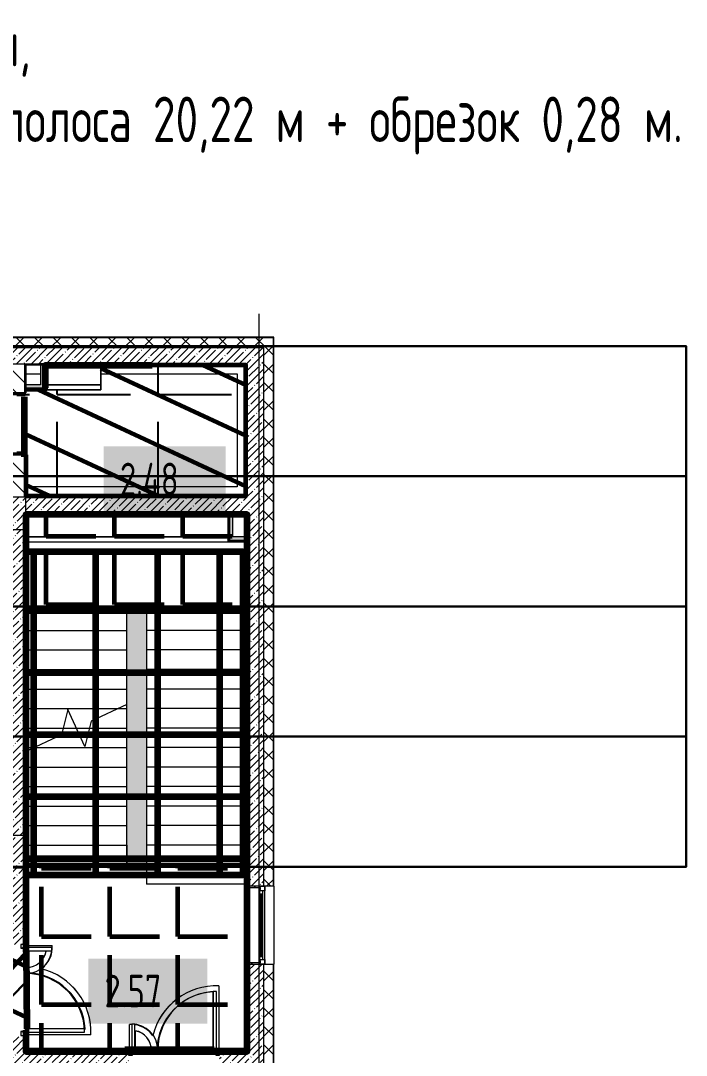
# Model space of a CAD drawing. Header units: millimetres. Extents: x -164500 to 426394, y -51911 to 102118.
# Drawn here: x 270122 to 280343, y 10519 to 26421 of the extents above; entities that cross this region are included whole.
import ezdxf
from ezdxf import colors
from ezdxf.entities.mleader import LeaderData, LeaderLine
from ezdxf.math import Vec2, Vec3

# ---------------------------------------------------------------- set-up
doc = ezdxf.new("R2010")
doc.units = ezdxf.units.MM
doc.linetypes.add('Осевая', pattern=[6350, 1270, -952.5, 3175, -952.5])
for name, color, linetype, lineweight in [('0) шлифовка', 5, 'Continuous', 60), ('1.4) Плинтус ПЛ-4', 6, 'Continuous', 60), ('284 стык. профилей', 1, 'Continuous', 120), ('336 лестницы', 150, 'Continuous', 120), ('374 ПК-4', 211, 'Continuous', 120), ('469 плитка КР10 лестницы', 130, 'Continuous', 60), ('474 плитка КР-1.1 лестницы', 150, 'Continuous', 60), ('5.3) Линолем обрезка', 100, 'Continuous', 30), ('7.5) НЗ Линолеум Темпо ПЛЮС', 134, 'Continuous', 30), ('7.7) Плинтус', 222, 'Continuous', 90), ('8.1) Нал пол Окт', 5, 'Continuous', 60), ('9.1) Рулон', 30, 'Continuous', 30), ('A-DOOR-2', 7, 'Continuous', 5), ('A-DOOR-FRAM-2', 7, 'Continuous', 5), ('A-FLOR', 7, 'Continuous', 9), ('A-GLAZ', 7, 'Continuous', 9), ('A-GLAZ-1', 7, 'Continuous', 5), ('A-WALL', 7, 'Continuous', 5), ('I-WALL', 7, 'Continuous', 5), ('S-COLS', 7, 'Continuous', 9), ('S-COLS-1', 7, 'Continuous', 5), ('S-STRS', 7, 'Continuous', 9), ('S-STRS-MBND', 7, 'Continuous', 9), ('Оси', 7, 'Continuous', 9), ('Оси-2', 7, 'Осевая', 9)]:
    doc.layers.add(name, color=color, linetype=linetype, lineweight=lineweight)
doc.layers.add('3.2.3) П-13', color=5, linetype='Continuous')
doc.layers.add('A-AREA-PATT-2', color=7, linetype='Continuous', lineweight=5, true_color=0xcde0ef, transparency=1)
for name, color, linetype, lineweight, true_color in [('A-DOOR-1', 7, 'Continuous', 5, 0xc0c0c0), ('A-DOOR-FRAM-1', 7, 'Continuous', 5, 0xc0c0c0), ('A-WALL-1', 9, 'Continuous', 5, 0x808080), ('A-WALL-FNSH-1', 9, 'Continuous', 5, 0x808080)]:
    doc.layers.add(name, color=color, linetype=linetype, lineweight=lineweight, true_color=true_color)
doc.styles.add('СПДС', font='ГОСТ тип А.ttf', dxfattribs={"width": 0.9})
pattern_1 = [(45, (148772.12, -0.94), (-141.42136, 141.42136), []), (135, (148772.12, -0.94), (-141.42136, -141.42136), [])]
pattern_2 = [(45, (148772.12, -0.94), (-114.04925, 114.04925), []), (45, (148886.17, -0.94), (-114.04925, 114.04925), [201.612, -40.322, 6.706, -33.617])]
pattern_3 = [(0, (148772.123, -0.94), (243.84, 60.96), [20.117, -162.763, 20.117, -162.763, -975.36]), (0, (148772.123, -0.94), (243.84, 60.96), [-365.76, 20.117, -345.643, 20.117, -162.763, -426.72]), (0, (148772.123, -0.94), (243.84, 60.96), [-914.4, 20.117, -101.803, 20.117, -284.683]), (120, (148863.563, 29.54), (-174.71291, 180.691634), [20.117, -162.763, 20.117, -162.763, -975.36]), (120, (148863.563, 29.54), (-174.71291, 180.691634), [-365.76, 20.117, -345.643, 20.117, -162.763, -426.72]), (120, (148863.563, 29.54), (-174.71291, 180.691634), [-914.4, 20.117, -101.803, 20.117, -284.683]), (240, (148894.043, 151.46), (-69.12709, -241.651634), [20.117, -162.763, 20.117, -162.763, -975.36]), (240, (148894.043, 151.46), (-69.12709, -241.651634), [-365.76, 20.117, -345.643, 20.117, -162.763, -426.72]), (240, (148894.043, 151.46), (-69.12709, -241.651634), [-914.4, 20.117, -101.803, 20.117, -284.683])]
pattern_4 = [(45, (148772.12, -0.94), (-212.132, 212.132), []), (135, (148772.12, -0.94), (-212.132, -212.132), [])]

# ---------------------------------------------------------------- blocks, each defined once
blk = doc.blocks.new('120_Окно_СКБ_1Ст - 120_Окно_СКБ_1Ст 1200х2500_h_ с форточкой2-24160662-Объем проектирования 2 этажа')
at = {"layer": 'A-GLAZ'}
for p, q in [((-600, -127), (-600, -57)), ((-600, -57), (-530, -57)), ((-530, -127), (-600, -127)), ((-530, -127), (-550, -127)), ((-550, -127), (-550, -137)), ((-550, -137), (550, -137)), ((550, -137), (-550, -137)), ((-530, -57), (-530, -127)), ((530, -87), (-530, -87)), ((-530, -87), (-530, -127)), ((-480, -137), (-480, -87)), ((480, -137), (480, -87)), ((530, -127), (530, -57)), ((530, -57), (600, -57)), ((530, -127), (530, -87)), ((600, -127), (530, -127)), ((550, -127), (530, -127)), ((550, -137), (550, -127)), ((600, -57), (600, -127))]:
    blk.add_line(p, q, dxfattribs=at)
at = {"layer": 'A-GLAZ-1'}
for p, q in [((600, -57), (-600, -57)), ((-580, -127), (-550, -127)), ((-480, -107), (480, -107)), ((480, -117), (-480, -117)), ((550, -127), (580, -127))]:
    blk.add_line(p, q, dxfattribs=at)
blk = doc.blocks.new('BSC_Колонна _Прямоугольная - 500х500-22291386-Объем проектирования 2 этажа')
at = {"layer": 'S-COLS-1'}
h = blk.add_hatch(dxfattribs=at)
h.set_pattern_fill('FP_171', color=256, style=0, pattern_type=2)
h.set_pattern_definition([(45, (-121180, -13650), (-114.04925, 114.04925), []), (45, (-121065.95, -13650), (-114.04925, 114.04925), [201.613, -40.323, 6.706, -33.617])])
h.paths.add_polyline_path([(62, -250), (250, -250), (250, 250), (-250, 250), (-250, -250), (30, -250)])
for p, q in [((250, 250), (-250, 250)), ((-250, 250), (-250, -250)), ((250, -250), (250, 250)), ((-250, -250), (250, -250))]:
    blk.add_line(p, q, dxfattribs=at)
blk = doc.blocks.new('BSC_Колонна _Прямоугольная - 500х500-V430-Объем проектирования 2 этажа')
at = {"layer": 'S-COLS-1'}
h = blk.add_hatch(dxfattribs=at)
h.set_pattern_fill('FP_170', color=256, style=0, pattern_type=2)
h.set_pattern_definition([(45, (-121180, -18850), (-114.04925, 114.04925), []), (45, (-121065.95, -18850), (-114.04925, 114.04925), [201.613, -40.323, 6.706, -33.617])])
h.paths.add_polyline_path([(250, -250), (250, 250), (-250, 250), (-250, -250), (230, -250)])
for p, q in [((250, 250), (-250, 250)), ((-250, 250), (-250, -250)), ((250, -250), (250, 250)), ((-250, -250), (250, -250))]:
    blk.add_line(p, q, dxfattribs=at)
blk = doc.blocks.new('Зашивка приборов отопления30 - Зашивка приборов отопления-33323465-Объем проектирования 2 этажа')
at = {"layer": 'A-WALL'}
for p, q in [((121311, 18670), (124391, 18670)), ((124391, 18670), (121311, 18670)), ((121311, 18595), (124391, 18595))]:
    blk.add_line(p, q, dxfattribs=at)
blk = doc.blocks.new('Зашивка приборов отопления44 - Зашивка приборов отопления-33398827-Объем проектирования 2 этажа')
at = {"layer": 'A-WALL'}
for p, q in [((122141, 18670), (122141, 18975)), ((121291, 18670), (122141, 18670)), ((122141, 18670), (121291, 18670)), ((122141, 18595), (122141, 18670)), ((121291, 18595), (122141, 18595))]:
    blk.add_line(p, q, dxfattribs=at)

msp = doc.modelspace()

# ---------------------------------------------------------------- hatches: boundary and pattern name
at = {"layer": '0) шлифовка', "true_color": 0x2776bb}
h = msp.add_hatch(dxfattribs=at)
h.set_pattern_fill('ANSI31', color=152, scale=222, angle=110)
h.set_pattern_definition([(155, (205553.1, 26879), (-297.8825, -638.811), [])])
h.paths.add_polyline_path([(273581.123, 21129), (271354.611, 21129), (271354.611, 20749.5), (271354.611, 20749), (270504.123, 20749), (270203.123, 20749), (270203.123, 20700), (270203.123, 19121), (273581.123, 19121)])
h = msp.add_hatch(dxfattribs=at)
h.set_pattern_fill('ANSI31', color=152, scale=222, angle=110)
h.set_pattern_definition([(155, (149298.1, 20823.34), (-297.8825, -638.811), [])])
h.paths.add_polyline_path([(269131.123, 13382.092), (247337.033, 13382.092), (247337.033, 11340), (249581.123, 11340), (249581.123, 10644.781), (270211.701, 10644.781), (270211.701, 12429), (269131.123, 12429)])
at = {"layer": '3.2.3) П-13'}
h = msp.add_hatch(dxfattribs=at)
h.set_pattern_fill('ANGLE', color=256, scale=222)
h.set_pattern_definition([(0, (205553.1, 26879), (0, 1550.67), [1127.76, -422.91]), (90, (205553.1, 26879), (-1550.67, 9e-14), [1127.76, -422.91])])
h.paths.add_polyline_path([(273581.123, 21129), (271354.611, 21129), (271354.611, 20749.5), (271354.611, 20749), (270504.123, 20749), (270203.123, 20749), (270203.123, 20700), (270203.123, 19121), (273581.123, 19121)])
at = {"layer": '336 лестницы'}
h = msp.add_hatch(dxfattribs=at)
h.set_pattern_fill('ANSI37', color=256, scale=300, angle=45)
h.set_pattern_definition([(90, (205553.1, 26879), (-952.5, 0), []), (180, (205553.1, 26879), (-6e-14, -952.5), [])])
h.paths.add_polyline_path([(270201.123, 13292.834), (273537.151, 13292.834), (273537.151, 18255.334), (270201.123, 18255.334)])
at = {"layer": '469 плитка КР10 лестницы'}
h = msp.add_hatch(dxfattribs=at)
h.set_pattern_fill('ANGLE', color=256, scale=150)
h.set_pattern_definition([(0, (354260.5, 27014.1), (0, 1047.75), [762, -285.75]), (90, (354260.5, 27014.1), (-1047.75, 6e-14), [762, -285.75])])
h.paths.add_polyline_path([(273602.123, 10599.059), (270223.123, 10599.059), (270223.123, 13449.059), (273602.123, 13449.059)])
at = {"layer": '474 плитка КР-1.1 лестницы'}
h = msp.add_hatch(dxfattribs=at)
h.set_pattern_fill('ANGLE', color=256, scale=150)
h.set_pattern_definition([(0, (205553.1, 26879), (0, 1047.75), [762, -285.75]), (90, (205553.1, 26879), (-1047.75, 6e-14), [762, -285.75])])
h.paths.add_polyline_path([(273602.123, 17349.059), (270202.123, 17349.059), (270202.123, 18849.059), (273602.123, 18849.059)])
at = {"layer": '7.5) НЗ Линолеум Темпо ПЛЮС'}
h = msp.add_hatch(dxfattribs=at)
h.set_pattern_fill('ANSI31', color=256, scale=333)
h.set_pattern_definition([(45, (149298.1, 20823.3), (-747.606, 747.606), [])])
h.paths.add_polyline_path([(269131.123, 13382.092), (247337.033, 13382.092), (247337.033, 11340), (249581.123, 11340), (249581.123, 10644.781), (270211.701, 10644.781), (270211.701, 12429), (269131.123, 12429)])
at = {"layer": '8.1) Нал пол Окт', "transparency": 33554687}
h = msp.add_hatch(dxfattribs=at)
h.set_pattern_fill('ANSI31', color=256, scale=333, angle=1)
h.set_pattern_definition([(46, (149298.1, 20823.3), (-760.54, 734.445), [])])
h.paths.add_polyline_path([(269131.123, 13382.092), (247337.033, 13382.092), (247337.033, 11340), (249581.123, 11340), (249581.123, 10644.781), (270211.701, 10644.781), (270211.701, 12429), (269131.123, 12429)])
at = {"layer": 'A-AREA-PATT-2'}
h = msp.add_hatch(color=256, dxfattribs=at)
h.paths.add_polyline_path([(273592.123, 10619.559), (273592.123, 11344.298), (273592.123, 15209.532), (273582.123, 15209.532), (273582.19, 10619.559)])
h.paths.add_polyline_path([(272052.123, 13449.059), (272052.123, 17349.059), (271752.123, 17349.059), (271752.123, 13449.059)])
at = {"layer": 'A-DOOR-2'}
h = msp.add_hatch(dxfattribs=at)
h.set_pattern_fill('FP_33', color=256, angle=90, style=0, pattern_type=2)
h.set_pattern_definition([(225, (269917.438, 22037.97), (14.14214, -14.14214), []), (315, (269917.438, 22037.97), (14.14214, 14.14214), [])])
h.paths.add_polyline_path([(269982.123, 20674.059), (270182.123, 20674.059), (270182.123, 20699.059), (269982.123, 20699.059)])
at = {"layer": 'A-DOOR-FRAM-2'}
h = msp.add_hatch(dxfattribs=at)
h.set_pattern_fill('FP_34', color=256, angle=90, style=0, pattern_type=2)
h.set_pattern_definition([(135, (269917.438, 19915.175), (-14.1421, -14.1421), []), (225, (269917.438, 19915.175), (14.1421, -14.1421), [])])
h.paths.add_polyline_path([(270182.123, 19749.059), (270181.328, 19774.059), (269982.123, 19774.059), (269982.123, 19749.059)])
at = {"layer": 'A-WALL'}
h = msp.add_hatch(dxfattribs=at)
h.set_pattern_fill('FP_24', color=256, style=0, pattern_type=2)
h.set_pattern_definition(pattern_1)
h.paths.add_polyline_path([(259122.123, 21399.059), (260022.123, 21399.059), (260022.123, 21549.059), (258722.572, 21549.059), (258722.572, 21399.059)])
h.paths.add_polyline_path([(254322.34, 21399.059), (255622.572, 21399.059), (255622.572, 21549.059), (254322.34, 21549.059)])
h.paths.add_polyline_path([(257822.572, 21399.059), (257822.572, 21549.059), (256522.572, 21549.059), (256522.572, 21399.059), (257294.361, 21399.059)])
h.paths.add_polyline_path([(252022.34, 21399.059), (252022.34, 21549.059), (250822.123, 21549.059), (250822.123, 21399.059)])
h.paths.add_polyline_path([(249847.123, 21399.059), (249922.123, 21399.059), (249922.123, 21549.059), (245382.123, 21549.059), (245382.123, 21399.059), (249637.123, 21399.059)])
h.paths.add_polyline_path([(242082.123, 21399.059), (242082.123, 21549.059), (241832.123, 21549.059), (241832.123, 21399.059)])
h.paths.add_polyline_path([(266689.908, 21399.059), (268022.34, 21399.059), (268022.34, 21549.059), (266672.572, 21549.059), (266672.572, 21399.059)])
h.paths.add_polyline_path([(264521.705, 21399.059), (265772.572, 21399.059), (265772.572, 21549.059), (264372.572, 21549.059), (264372.572, 21399.059)])
h.paths.add_polyline_path([(260922.123, 21399.059), (262072.572, 21399.059), (262072.572, 21549.059), (260922.123, 21549.059)])
h.paths.add_polyline_path([(273602.123, 21399.059), (274002.123, 21399.059), (274002.123, 21549.059), (268922.34, 21549.059), (268922.34, 21399.059), (272471.783, 21399.059)])
h = msp.add_hatch(dxfattribs=at)
h.set_pattern_fill('FP_24', color=256, style=0, pattern_type=2)
h.set_pattern_definition(pattern_1)
h.paths.add_polyline_path([(273875.396, -250.941), (274002.123, -250.941), (274002.123, 7699.103), (273852.123, 7699.103), (273852.123, -250.941)])
h.paths.add_polyline_path([(273852.123, 9999.103), (274002.123, 9999.103), (274002.123, 11919.059), (273852.123, 11919.059), (273852.123, 10336.162)])
h.paths.add_polyline_path([(274002.123, 13119.059), (274002.123, 21399.059), (273852.123, 21399.059), (273852.123, 13119.059)])
at = {"layer": 'I-WALL'}
h = msp.add_hatch(dxfattribs=at)
h.set_pattern_fill('FP_1', color=256, style=0, pattern_type=2)
h.set_pattern_definition(pattern_2)
h.paths.add_polyline_path([(273602.123, 21149.059), (273602.123, 21399.059), (269982.123, 21399.059), (269982.123, 21149.059), (273582.123, 21149.059)])
h = msp.add_hatch(dxfattribs=at)
h.set_pattern_fill('FP_1', color=256, style=0, pattern_type=2)
h.set_pattern_definition(pattern_2)
h.paths.add_polyline_path([(273652.123, 10599.059), (273852.123, 10599.059), (273852.123, 11919.059), (273602.123, 11919.059), (273602.123, 10599.059), (273610.95, 10599.059)])
h.paths.add_polyline_path([(273852.123, 13119.059), (273852.123, 21399.059), (273602.123, 21399.059), (273602.123, 13119.059), (273652.123, 13119.059)])
h = msp.add_hatch(dxfattribs=at)
h.set_pattern_fill('FP_23', color=256, style=0, pattern_type=2)
h.set_pattern_definition([(135, (148772.12, -0.94), (-141.42136, -141.42136), [])])
h.paths.add_polyline_path([(270182.123, 19099.059), (270182.123, 19749.059), (269982.123, 19749.059), (269982.123, 19099.059)])
h.paths.add_polyline_path([(269982.123, 20699.059), (270182.123, 20699.059), (270182.123, 21149.059), (269982.123, 21149.059), (269982.123, 20722.048)])
h = msp.add_hatch(dxfattribs=at)
h.set_pattern_fill('FP_191', color=256, style=0, pattern_type=2)
h.set_pattern_definition(pattern_3)
h.paths.add_polyline_path([(270202.123, 21129.059), (270428.123, 21129.059), (270428.123, 21149.059), (270182.123, 21149.059), (270182.123, 21129.059), (270198.123, 21129.059)])
h.paths.add_polyline_path([(270478.123, 21129.059), (270498.949, 21129.059), (270478.123, 21134.939)])
h.paths.add_polyline_path([(273397.819, 21129.059), (273582.123, 21129.059), (273582.123, 21149.059), (270503.123, 21149.059), (270504.123, 21129.059), (272471.783, 21129.059)])
h.paths.add_polyline_path([(270502.528, 21129.059), (270503.123, 21129.059), (270499.878, 21133.51)])
h = msp.add_hatch(dxfattribs=at)
h.set_pattern_fill('FP_191', color=256, style=0, pattern_type=2)
h.set_pattern_definition(pattern_3)
h.paths.add_polyline_path([(270182.123, 19119.059), (270202.123, 19120.059), (270202.123, 19749.059), (270190.123, 19749.059), (270190.123, 19719.059), (270182.123, 19719.059), (270182.123, 19217.922)])
h.paths.add_polyline_path([(270190.123, 20699.059), (270202.123, 20699.059), (270202.123, 20774.059), (270182.123, 20774.059), (270183.52, 20729.059), (270190.123, 20729.059), (270190.123, 20723.059)])
h.paths.add_polyline_path([(270187.944, 20824.059), (270202.123, 20824.059), (270202.123, 21128.559), (270182.123, 21129.059), (270182.123, 20824.059)])
for points in [[(270428.123, 20774.059), (270478.123, 20774.059), (270478.123, 21149.059), (270428.123, 21149.059), (270428.123, 20785.273)], [(270303.58, 20774.059), (270428.123, 20774.059), (270428.123, 20824.059), (270182.123, 20824.059), (270182.123, 20774.059), (270263.771, 20774.059)], [(273377.123, 18486.559), (273377.123, 18829.059), (273327.123, 18829.059), (273327.123, 18486.559)], [(273582.123, 18436.559), (273582.123, 18486.559), (273327.123, 18486.559), (273327.123, 18436.559), (273377.123, 18436.559)]]:
    msp.add_hatch(color=256, dxfattribs=at).paths.add_polyline_path(points)
h = msp.add_hatch(dxfattribs=at)
h.set_pattern_fill('FP_192', color=256, style=0, pattern_type=2)
h.set_pattern_definition(pattern_4)
h.paths.add_polyline_path([(270478.123, 20761.559), (270490.623, 20761.559), (270489.957, 21129.059), (270478.123, 21129.059), (270478.123, 20774.059)])
h.paths.add_polyline_path([(270490.623, 21131.41), (270490.623, 21149.059), (270478.123, 21147.381), (270478.123, 21134.939), (270490.041, 21131.574)])
h = msp.add_hatch(dxfattribs=at)
h.set_pattern_fill('FP_192', color=256, style=0, pattern_type=2)
h.set_pattern_definition(pattern_4)
h.paths.add_polyline_path([(270490.623, 20749.059), (270503.123, 20749.059), (270502.528, 21129.059), (270490.623, 21148.388), (270490.623, 21131.41), (270490.623, 21129.059), (270490.623, 20761.559)])
h.paths.add_polyline_path([(270503.123, 21129.059), (270503.123, 21149.059), (270491.023, 21148.42), (270498.949, 21135.737)])
h = msp.add_hatch(dxfattribs=at)
h.set_pattern_fill('FP_191', color=256, style=0, pattern_type=2)
h.set_pattern_definition(pattern_3)
h.paths.add_polyline_path([(273602.123, 21149.059), (273582.123, 21149.059), (273582.123, 21129.059)])
h.paths.add_polyline_path([(273602.123, 19119.059), (273602.123, 21149.059), (273582.123, 21128.059), (273582.123, 19119.059)])
h = msp.add_hatch(dxfattribs=at)
h.set_pattern_fill('FP_191', color=256, style=0, pattern_type=2)
h.set_pattern_definition(pattern_3)
h.paths.add_polyline_path([(270182.123, 19099.059), (270202.123, 19119.059), (270182.123, 19119.059), (270182.123, 19100.671)])
h.paths.add_polyline_path([(273444.123, 19099.059), (273602.123, 19099.059), (273581.123, 19119.059), (270202.123, 19118.106), (270182.123, 19099.059), (273327.123, 19099.059)])
h.paths.add_polyline_path([(273602.123, 19099.059), (273602.123, 19119.059), (273582.123, 19119.059)])
h = msp.add_hatch(dxfattribs=at)
h.set_pattern_fill('FP_1', color=256, style=0, pattern_type=2)
h.set_pattern_definition(pattern_2)
h.paths.add_polyline_path([(273377.123, 18849.059), (273602.123, 18849.059), (273602.123, 19099.059), (270202.123, 19099.059), (270202.123, 18849.059), (273327.123, 18849.059)])
h = msp.add_hatch(dxfattribs=at)
h.set_pattern_fill('FP_191', color=256, style=0, pattern_type=2)
h.set_pattern_definition(pattern_3)
h.paths.add_polyline_path([(273602.123, 18849.059), (270202.123, 18849.059), (270202.123, 18829.059), (273582.123, 18830.011)])
h.paths.add_polyline_path([(273602.123, 18829.059), (273602.123, 18849.059), (273582.123, 18829.059), (273600.163, 18829.059)])
h = msp.add_hatch(dxfattribs=at)
h.set_pattern_fill('FP_191', color=256, style=0, pattern_type=2)
h.set_pattern_definition(pattern_3)
h.paths.add_polyline_path([(270207.543, 10599.059), (270222.123, 10599.059), (270222.123, 10824.059), (270210.123, 10824.059), (270210.123, 10769.059), (270202.123, 10769.059), (270202.123, 10599.059)])
h.paths.add_polyline_path([(270222.123, 12224.059), (270222.123, 18828.059), (270202.123, 18829.059), (270202.379, 12279.059), (270210.123, 12279.059), (270210.123, 12224.059)])
h = msp.add_hatch(dxfattribs=at)
h.set_pattern_fill('FP_192', color=256, style=0, pattern_type=2)
h.set_pattern_definition(pattern_4)
h.paths.add_polyline_path([(273302.123, 18424.059), (273314.623, 18424.059), (273313.934, 18829.059), (273302.123, 18829.059), (273302.123, 18424.602)])
h = msp.add_hatch(dxfattribs=at)
h.set_pattern_fill('FP_192', color=256, style=0, pattern_type=2)
h.set_pattern_definition(pattern_4)
h.paths.add_polyline_path([(273314.623, 18436.559), (273327.123, 18436.559), (273326.434, 18829.059), (273314.623, 18829.059), (273314.623, 18437.127)])
h = msp.add_hatch(dxfattribs=at)
h.set_pattern_fill('FP_191', color=256, style=0, pattern_type=2)
h.set_pattern_definition(pattern_3)
h.paths.add_polyline_path([(273582.123, 10619.059), (273602.123, 10619.559), (273602.123, 18829.059), (273582.123, 18829.059), (273582.123, 10619.559)])
h = msp.add_hatch(dxfattribs=at)
h.set_pattern_fill('FP_1', color=256, style=0, pattern_type=2)
h.set_pattern_definition(pattern_2)
h.paths.add_polyline_path([(269982.123, 10599.059), (270202.123, 10599.059), (270202.123, 10824.059), (269982.123, 10824.059), (269982.123, 10769.059)])
h.paths.add_polyline_path([(270085.873, 12224.059), (270202.123, 12224.059), (270202.123, 13399.059), (269982.123, 13399.059), (269982.123, 12224.059)])
h.paths.add_polyline_path([(270182.123, 13899.059), (270202.123, 13899.059), (270202.123, 18599.058), (269982.123, 18599.059), (269982.123, 13899.059), (270143.851, 13899.059)])
h = msp.add_hatch(dxfattribs=at)
h.set_pattern_fill('FP_192', color=256, style=0, pattern_type=2)
h.set_pattern_definition(pattern_4)
h.paths.add_polyline_path([(273582.123, 18411.559), (273582.123, 18424.059), (273302.123, 18424.059), (273302.123, 18411.559)])
h = msp.add_hatch(dxfattribs=at)
h.set_pattern_fill('FP_192', color=256, style=0, pattern_type=2)
h.set_pattern_definition(pattern_4)
h.paths.add_polyline_path([(273582.123, 18424.059), (273582.123, 18436.559), (273314.623, 18436.354), (273314.623, 18424.059)])
h = msp.add_hatch(dxfattribs=at)
h.set_pattern_fill('FP_191', color=256, style=0, pattern_type=2)
h.set_pattern_definition(pattern_3)
h.paths.add_polyline_path([(273602.123, 13099.059), (273800.123, 13099.059), (273800.123, 13119.059), (273602.123, 13119.059)])
h = msp.add_hatch(dxfattribs=at)
h.set_pattern_fill('FP_191', color=256, style=0, pattern_type=2)
h.set_pattern_definition(pattern_3)
h.paths.add_polyline_path([(273790.123, 11919.059), (273800.123, 11919.059), (273800.123, 11939.059), (273602.123, 11939.059), (273602.123, 11919.059), (273652.123, 11919.059)])
h = msp.add_hatch(dxfattribs=at)
h.set_pattern_fill('FP_1', color=256, style=0, pattern_type=2)
h.set_pattern_definition(pattern_2)
h.paths.add_polyline_path([(273852.123, 10379.059), (273852.123, 10599.059), (273177.123, 10599.059), (273177.123, 10379.059), (273827.123, 10379.059)])
h.paths.add_polyline_path([(269982.123, 10379.059), (271777.123, 10379.059), (271777.123, 10599.059), (269982.123, 10599.059), (269982.123, 10393.317)])
h = msp.add_hatch(dxfattribs=at)
h.set_pattern_fill('FP_191', color=256, style=0, pattern_type=2)
h.set_pattern_definition(pattern_3)
h.paths.add_polyline_path([(273574.728, 10599.059), (273602.123, 10599.059), (273581.123, 10619.059), (273177.123, 10619.059), (273177.123, 10607.059), (273232.123, 10607.059), (273232.123, 10599.059), (273555.884, 10599.059)])
h.paths.add_polyline_path([(273602.123, 10599.059), (273602.123, 10619.059), (273582.123, 10619.059)])
h.paths.add_polyline_path([(270862.304, 10599.059), (271722.123, 10599.774), (271722.123, 10607.059), (271777.123, 10607.059), (271777.123, 10619.059), (270223.123, 10619.059), (270222.123, 10599.059), (270303.58, 10599.059)])

# ---------------------------------------------------------------- linework, layer by layer
at = {"layer": '1.4) Плинтус ПЛ-4'}
msp.add_lwpolyline([(270203.123, 19749.059), (270202.123, 19120.059), (273581.123, 19120.059), (273581.123, 21128.059), (270503.123, 21128.059), (270503.123, 20750), (270192.123, 20749.059)], dxfattribs=at)
at = {"layer": '284 стык. профилей'}
for points in [[(270182.123, 19719.059), (270182.123, 20639.059)], [(270222.123, 10924.059), (270212.415, 12117.392)], [(271722.123, 10607.059), (273092.003, 10607.059)]]:
    msp.add_lwpolyline(points, dxfattribs=at)
at = {"layer": '336 лестницы'}
msp.add_lwpolyline([(270201.123, 13292.834), (273537.151, 13292.834), (273537.151, 18255.334), (270201.123, 18255.334)], close=True, dxfattribs=at)
at = {"layer": '374 ПК-4'}
msp.add_lwpolyline([(270201.123, 10904.059), (270201.123, 10579.059), (273601.123, 10579.059), (273601.123, 18829.059), (270201.123, 18829.059), (270201.123, 12104.059)], dxfattribs=at)
at = {"layer": '469 плитка КР10 лестницы'}
msp.add_lwpolyline([(273602.123, 10599.059), (270223.123, 10599.059), (270223.123, 13449.059), (273602.123, 13449.059)], close=True, dxfattribs=at)
at = {"layer": '474 плитка КР-1.1 лестницы'}
msp.add_lwpolyline([(273602.123, 17349.059), (270202.123, 17349.059), (270202.123, 18849.059), (273602.123, 18849.059)], close=True, dxfattribs=at)
at = {"layer": '5.3) Линолем обрезка'}
for points in [[(259843.123, 19418.059), (280343.123, 19418.059), (280343.123, 21418.059), (259843.123, 21418.059)], [(259843.123, 19418.059), (280343.123, 19418.059), (280343.123, 21418.059), (259843.123, 21418.059)], [(259843.123, 17418.059), (280343.123, 17418.059), (280343.123, 19418.059), (259843.123, 19418.059)], [(259843.123, 15418.059), (280343.123, 15418.059), (280343.123, 17418.059), (259843.123, 17418.059)], [(259843.123, 13418.059), (280343.123, 13418.059), (280343.123, 15418.059), (259843.123, 15418.059)]]:
    msp.add_lwpolyline(points, close=True, dxfattribs=at)
at = {"layer": '7.7) Плинтус'}
msp.add_lwpolyline([(270504.123, 20778.059), (270504.123, 21128.059), (272143.127, 21128.059)], dxfattribs=at)
at = {"layer": 'A-DOOR-1'}
for p, q in [((270602.123, 12174.059), (270202.123, 12174.059)), ((270202.123, 12174.059), (270202.123, 12124.059)), ((270202.123, 12124.059), (270602.123, 12124.059)), ((270602.123, 12124.059), (270602.123, 12174.059)), ((273127.123, 11499.059), (273077.123, 11499.059)), ((273077.123, 11499.059), (273077.123, 10599.059)), ((273127.123, 10599.059), (273127.123, 11499.059)), ((271827.123, 10999.059), (271827.123, 10599.059)), ((271877.123, 10999.059), (271827.123, 10999.059)), ((271877.123, 10599.059), (271877.123, 10999.059)), ((271102.123, 10924.059), (270202.123, 10924.059)), ((270202.123, 10924.059), (270202.123, 10874.059)), ((270202.123, 10874.059), (271102.123, 10874.059)), ((271102.123, 10874.059), (271102.123, 10924.059)), ((271827.123, 10599.059), (271877.123, 10599.059)), ((273077.123, 10599.059), (273127.123, 10599.059))]:
    msp.add_line(p, q, dxfattribs=at)
for centre, radius, start, end in [((270202.123, 12174.059), 400, 270, 0), ((270202.123, 10874.059), 900, 0, 90), ((273127.123, 10599.059), 900, 90, 180), ((271827.123, 10599.059), 400, 0, 90)]:
    msp.add_arc(centre, radius, start, end, dxfattribs=at)
at = {"layer": 'A-DOOR-FRAM-1'}
for p, q in [((270182.123, 20699.059), (269982.123, 20699.059)), ((269982.123, 20674.059), (270182.123, 20674.059)), ((270182.123, 20674.059), (270062.123, 20674.059)), ((270190.123, 20729.059), (270182.123, 20729.059)), ((270182.123, 20729.059), (270182.123, 20659.059)), ((270182.123, 20674.059), (270182.123, 20699.059)), ((270182.123, 20659.059), (270182.123, 20674.059)), ((270190.123, 20659.059), (270190.123, 20729.059)), ((270062.123, 20659.059), (270182.123, 20659.059)), ((270182.123, 20659.059), (270190.123, 20659.059)), ((270182.123, 19774.059), (269982.123, 19774.059)), ((269982.123, 19749.059), (270182.123, 19749.059)), ((270182.123, 19789.059), (270062.123, 19789.059)), ((270062.123, 19774.059), (270182.123, 19774.059)), ((270182.123, 19774.059), (270182.123, 19789.059)), ((270190.123, 19789.059), (270182.123, 19789.059)), ((270182.123, 19789.059), (270182.123, 19719.059)), ((270182.123, 19749.059), (270182.123, 19774.059)), ((270182.123, 19719.059), (270190.123, 19719.059)), ((270190.123, 19719.059), (270190.123, 19789.059)), ((270210.123, 12279.059), (270202.123, 12279.059)), ((270202.123, 12279.059), (270202.123, 12209.059)), ((270210.123, 12209.059), (270210.123, 12279.059)), ((270202.123, 12224.059), (270122.123, 12224.059)), ((270122.123, 12224.059), (270122.123, 12164.059)), ((270122.123, 12164.059), (270152.123, 12164.059)), ((270152.123, 12164.059), (270152.123, 12174.059)), ((270152.123, 12174.059), (270202.123, 12174.059)), ((270202.123, 12174.059), (270202.123, 12224.059)), ((270202.123, 12209.059), (270210.123, 12209.059)), ((270152.123, 10884.059), (270122.123, 10884.059)), ((270122.123, 10884.059), (270122.123, 10824.059)), ((270122.123, 10824.059), (270202.123, 10824.059)), ((270152.123, 10874.059), (270152.123, 10884.059)), ((270202.123, 10874.059), (270152.123, 10874.059)), ((270202.123, 10824.059), (270202.123, 10874.059)), ((270202.123, 10839.059), (270202.123, 10769.059)), ((270210.123, 10839.059), (270202.123, 10839.059)), ((270210.123, 10769.059), (270210.123, 10839.059)), ((270202.123, 10769.059), (270210.123, 10769.059)), ((271792.123, 10607.059), (271722.123, 10607.059)), ((271722.123, 10607.059), (271722.123, 10599.059)), ((271722.123, 10599.059), (271792.123, 10599.059)), ((271827.123, 10599.059), (271777.123, 10599.059)), ((271777.123, 10599.059), (271777.123, 10519.059)), ((271777.123, 10519.059), (271837.123, 10519.059)), ((271792.123, 10599.059), (271792.123, 10607.059)), ((271827.123, 10549.059), (271827.123, 10599.059)), ((271837.123, 10549.059), (271827.123, 10549.059)), ((271837.123, 10519.059), (271837.123, 10549.059)), ((273127.123, 10549.059), (273117.123, 10549.059)), ((273117.123, 10549.059), (273117.123, 10519.059)), ((273117.123, 10519.059), (273177.123, 10519.059)), ((273127.123, 10599.059), (273127.123, 10549.059)), ((273177.123, 10599.059), (273127.123, 10599.059)), ((273232.123, 10607.059), (273162.123, 10607.059)), ((273162.123, 10607.059), (273162.123, 10599.059)), ((273162.123, 10599.059), (273232.123, 10599.059)), ((273177.123, 10519.059), (273177.123, 10599.059)), ((273232.123, 10599.059), (273232.123, 10607.059))]:
    msp.add_line(p, q, dxfattribs=at)
at = {"layer": 'A-FLOR'}
for p, q in [((270202.123, 20992), (270428.123, 20992)), ((270202.123, 20991.059), (270428.123, 20991.059)), ((271353.123, 20992), (273444.123, 20992)), ((271353.123, 20991.059), (273444.123, 20991.059)), ((273444.123, 20992), (273444.123, 19257)), ((273444.123, 20991.059), (273444.123, 19256.059)), ((270202.123, 20750), (270503.123, 20750)), ((270202.123, 20749.059), (270503.123, 20749.059)), ((270202.123, 19567.192), (270202.123, 19700)), ((270202.123, 19566.251), (270202.123, 19699.059)), ((273444.123, 19257), (270202.123, 19257)), ((273444.123, 19256.059), (270202.123, 19256.059)), ((270222.123, 13750), (271752.123, 13750)), ((270222.123, 13749.059), (271752.123, 13749.059)), ((271752.123, 13750), (271752.123, 13435)), ((271752.123, 13750), (271752.123, 13435)), ((271752.123, 13749.059), (271752.123, 13434.059)), ((271752.123, 13749.059), (271752.123, 13434.059)), ((271752.123, 13450), (273581.123, 13450)), ((271752.123, 13449.059), (273581.123, 13449.059)), ((271752.123, 13435), (273581.123, 13435)), ((271752.123, 13434.059), (273581.123, 13434.059)), ((273581.123, 13450), (273581.123, 10620)), ((273581.123, 13449.059), (273581.123, 10619.059)), ((270202.123, 12250), (270202.123, 12901.017)), ((270202.123, 12249.059), (270202.123, 12900.076)), ((270202.123, 12175), (270202.123, 10875)), ((270202.123, 12174.059), (270202.123, 10874.059)), ((270212.415, 12175), (270212.415, 12208.333)), ((270212.415, 12208.333), (270605.987, 12208.333)), ((270212.415, 12174.059), (270212.415, 12207.392)), ((270212.415, 12207.392), (270605.987, 12207.392)), ((270212.415, 12118.333), (270212.415, 12125)), ((270212.415, 12117.392), (270212.415, 12124.059)), ((270512.147, 12118.333), (270212.415, 12118.333)), ((270512.147, 12117.392), (270212.415, 12117.392)), ((270212.415, 11786.71), (270212.415, 11869.776)), ((270212.415, 11785.768), (270212.415, 11868.835)), ((273075.973, 10597.372), (273075.973, 11495.134)), ((273075.973, 10596.431), (273075.973, 11494.192)), ((273165.973, 11585.467), (273165.973, 10608)), ((273165.973, 11584.526), (273165.973, 10607.059)), ((271791.884, 10608), (271791.884, 10990.944)), ((271791.884, 10607.059), (271791.884, 10990.003)), ((270212.415, 10834.244), (270212.415, 10875)), ((270212.415, 10833.303), (270212.415, 10874.059)), ((271200.51, 10834.244), (270212.415, 10834.244)), ((271200.51, 10833.303), (270212.415, 10833.303)), ((271102.123, 10924.244), (271110.176, 10924.244)), ((271102.123, 10923.303), (271110.176, 10923.303)), ((271881.884, 10897.104), (271881.884, 10597.372)), ((271881.884, 10896.163), (271881.884, 10596.431)), ((271827.123, 10600), (273075.973, 10600)), ((271827.123, 10599.059), (273075.973, 10599.059)), ((271881.884, 10597.372), (271827.123, 10597.372)), ((271881.884, 10596.431), (271827.123, 10596.431)), ((273127.123, 10590), (271827.123, 10590)), ((273127.123, 10589.059), (271827.123, 10589.059)), ((272213.507, 10597.372), (272130.441, 10597.372)), ((272213.507, 10596.431), (272130.441, 10596.431)), ((273127.123, 10597.372), (273075.973, 10597.372)), ((273127.123, 10596.431), (273075.973, 10596.431)), ((273077.123, 10600), (273127.123, 10600)), ((273077.123, 10599.059), (273127.123, 10599.059))]:
    msp.add_line(p, q, dxfattribs=at)
for centre, radius, start, end in [((270212.415, 12174.776), 305, 270, 349.3354867), ((270212.415, 12174.776), 305, 270, 349.3354867), ((270212.415, 12173.835), 305, 270, 349.3354867), ((270212.415, 12173.835), 305, 270, 349.3354867), ((270212.415, 12174.776), 395, 304.4223081, 4.87345), ((270212.415, 12174.776), 395, 304.4223081, 4.87345), ((270212.415, 12173.835), 395, 304.4223081, 4.87345), ((270212.415, 12173.835), 395, 304.4223081, 4.87345), ((270201.415, 10876.776), 910, 2.9900547, 89.3073968), ((270201.415, 10876.776), 910, 2.9900547, 89.3073968), ((270201.415, 10875.835), 910, 2.9900547, 89.3073968), ((270201.415, 10875.835), 910, 2.9900547, 89.3073968), ((270201.415, 10876.776), 1000, 357.5623594, 76.4502936), ((270201.415, 10876.776), 1000, 357.5623594, 76.4502936), ((270201.415, 10875.835), 1000, 357.5623594, 76.4502936), ((270201.415, 10875.835), 1000, 357.5623594, 76.4502936), ((273123.441, 10586.372), 1000, 87.5623594, 166.4502936), ((273123.441, 10586.372), 1000, 87.5623594, 166.4502936), ((273123.441, 10585.431), 1000, 87.5623594, 166.4502936), ((273123.441, 10585.431), 1000, 87.5623594, 166.4502936), ((273123.441, 10586.372), 910, 92.9900547, 179.3073968), ((273123.441, 10586.372), 910, 92.9900547, 179.3073968), ((273123.441, 10585.431), 910, 92.9900547, 179.3073968), ((273123.441, 10585.431), 910, 92.9900547, 179.3073968), ((271825.441, 10597.372), 395, 89.7552094, 94.87345), ((271825.441, 10597.372), 395, 89.7552094, 94.87345), ((271825.441, 10596.431), 395, 89.7552094, 94.87345), ((271825.441, 10596.431), 395, 89.7552094, 94.87345), ((271825.441, 10597.372), 395, 34.4223081, 82.4559011), ((271825.441, 10597.372), 395, 34.4223081, 82.4559011), ((271825.441, 10596.431), 395, 34.4223081, 82.4559011), ((271825.441, 10596.431), 395, 34.4223081, 82.4559011), ((271825.441, 10597.372), 305, 360, 79.3354867), ((271825.441, 10597.372), 305, 360, 79.3354867), ((271825.441, 10596.431), 305, 360, 79.3354867), ((271825.441, 10596.431), 305, 360, 79.3354867)]:
    msp.add_arc(centre, radius, start, end, dxfattribs=at)
at = {"layer": 'A-WALL'}
for p, q in [((274005.123, 21552.059), (268922.34, 21552.059)), ((274002.123, 21549.059), (268922.34, 21549.059)), ((274002.123, 13119.059), (274002.123, 21549.059)), ((274005.123, 13119.059), (274005.123, 21552.059)), ((273852.123, 21399.059), (273852.123, 13119.059)), ((270182.123, 21149.059), (270182.123, 20824.059)), ((270202.123, 21129.059), (270202.123, 20699.059)), ((273602.123, 21149.059), (270428.123, 21149.059)), ((270478.123, 20774.059), (270478.123, 21149.059)), ((270490.623, 20761.559), (270490.623, 21149.059)), ((273602.123, 19099.059), (273602.123, 21149.059)), ((270182.123, 20774.059), (270478.123, 20774.059)), ((270182.123, 20761.559), (270490.623, 20761.559)), ((270182.123, 19099.059), (270182.123, 19719.059)), ((270202.123, 19119.059), (270202.123, 19749.059)), ((270202.123, 19119.059), (273582.123, 19119.059)), ((270222.123, 16529.469), (270222.123, 18829.059)), ((273582.123, 18829.059), (270222.123, 18829.059)), ((270222.123, 18828.059), (270223.123, 18828.059)), ((273314.623, 18849.059), (273314.623, 18424.059)), ((273327.123, 18849.059), (273327.123, 18436.559)), ((273581.123, 18828.059), (273581.123, 18829.059)), ((273602.123, 18849.059), (273602.123, 13099.059)), ((270202.123, 13899.059), (270202.123, 18599.059)), ((273314.623, 18424.059), (273602.123, 18424.059)), ((273327.123, 18436.559), (273602.123, 18436.559)), ((270202.123, 12900.076), (270202.123, 13399.059)), ((274010.123, 13119.059), (274010.123, 11919.059)), ((273852.123, 11919.059), (273852.123, 9999.103)), ((274002.123, 9999.103), (274002.123, 11919.059)), ((274005.123, 9999.103), (274005.123, 11919.059)), ((270222.123, 10619.059), (270222.123, 10824.059)), ((270202.123, 10599.059), (270202.123, 10769.059)), ((270202.123, 10599.059), (271722.123, 10599.059)), ((270223.123, 10620.059), (270223.123, 10619.059)), ((271777.123, 10619.059), (270223.123, 10619.059)), ((273602.123, 10599.059), (273232.123, 10599.059)), ((273274.668, 10619.059), (273582.123, 10619.059))]:
    msp.add_line(p, q, dxfattribs=at)
at = {"layer": 'A-WALL-1'}
for p, q in [((269622.123, 21399.059), (273852.123, 21399.059)), ((269982.123, 21149.059), (270428.123, 21149.059)), ((270202.123, 21129.059), (270503.123, 21129.059)), ((270428.123, 21149.059), (270428.123, 20824.059)), ((270503.123, 21129.059), (270503.123, 21149.059)), ((273582.123, 21129.059), (273582.123, 21128.059)), ((270428.123, 20824.059), (270182.123, 20824.059)), ((270182.123, 20824.059), (270182.123, 20729.059)), ((270182.123, 20749.059), (270202.123, 20749.059)), ((270190.123, 20699.059), (270202.123, 20699.059)), ((270202.123, 19749.059), (270190.123, 19749.059)), ((273602.123, 19099.059), (270202.123, 19099.059)), ((270202.123, 18849.059), (273602.123, 18849.059)), ((273302.123, 18849.059), (273302.123, 18411.559)), ((273377.123, 18486.559), (273377.123, 18849.059)), ((273582.123, 18829.059), (273582.123, 10619.059)), ((273602.123, 18486.559), (273377.123, 18486.559)), ((273302.123, 18411.559), (273602.123, 18411.559)), ((270222.123, 16519.376), (270222.123, 16529.469)), ((273602.123, 10599.059), (273602.123, 13119.059)), ((274002.123, 13119.059), (273602.123, 13119.059)), ((273602.123, 13099.059), (273800.123, 13099.059)), ((273800.123, 13099.059), (273800.123, 13119.059)), ((270210.123, 12224.059), (270222.123, 12224.059)), ((273800.123, 11939.059), (273602.123, 11939.059)), ((273602.123, 11939.059), (273602.123, 11919.059)), ((273800.123, 11919.059), (273800.123, 11939.059)), ((273602.123, 11919.059), (274002.123, 11919.059)), ((270222.123, 10824.059), (270210.123, 10824.059)), ((271777.123, 10607.059), (271777.123, 10619.059)), ((273177.123, 10619.059), (273177.123, 10607.059))]:
    msp.add_line(p, q, dxfattribs=at)
at = {"layer": 'A-WALL-FNSH-1'}
for p, q in [((274010.123, 21557.059), (268922.34, 21557.059)), ((274010.123, 13119.059), (274010.123, 21557.059)), ((270203.123, 21128.559), (270202.123, 21128.559)), ((270203.123, 20699.059), (270203.123, 21128.559)), ((273582.123, 21129.059), (270503.123, 21129.059)), ((270503.123, 21129.059), (270503.123, 20749.059)), ((270503.123, 21128.059), (273581.123, 21128.059)), ((270504.123, 20748.059), (270504.123, 21129.059)), ((273581.123, 21128.059), (273581.123, 19120.059)), ((273582.123, 19119.059), (273582.123, 21128.059)), ((270182.123, 20748.059), (270504.123, 20748.059)), ((270202.123, 20699.059), (270203.123, 20699.059)), ((270203.123, 19749.059), (270202.123, 19749.059)), ((270203.123, 19119.059), (270203.123, 19749.059)), ((273581.123, 19120.059), (270202.123, 19120.059)), ((270223.123, 18828.059), (273581.123, 18828.059)), ((270223.123, 16529.469), (270223.123, 18828.059)), ((273581.123, 18828.059), (273581.123, 13449.059)), ((270222.123, 16529.469), (270223.123, 16529.469)), ((270223.123, 16519.376), (270222.123, 16519.376)), ((270222.123, 16519.376), (270222.123, 12224.059)), ((270223.123, 14047.458), (270223.123, 16519.376)), ((270223.123, 14049.059), (270222.123, 14049.059)), ((270222.123, 14047.458), (270223.123, 14047.458)), ((273602.123, 13098.059), (273800.123, 13098.059)), ((273800.123, 13098.059), (273800.123, 13099.059)), ((274002.123, 13119.059), (274010.123, 13119.059)), ((270222.123, 12224.059), (270223.123, 12224.059)), ((273800.123, 11940.059), (273602.123, 11940.059)), ((273602.123, 11940.059), (273602.123, 11939.059)), ((273800.123, 11939.059), (273800.123, 11940.059)), ((274010.123, 11919.059), (274002.123, 11919.059)), ((274010.123, 9999.103), (274010.123, 11919.059)), ((270223.123, 10824.059), (270222.123, 10824.059)), ((271777.123, 10619.059), (271777.123, 10620.059)), ((273177.123, 10620.059), (273177.123, 10619.059)), ((273177.123, 10619.059), (273274.668, 10619.059)), ((273581.123, 10620.059), (273571.623, 10620.059))]:
    msp.add_line(p, q, dxfattribs=at)
at = {"layer": 'I-WALL'}
for p, q in [((271353.611, 20824.059), (271353.611, 21129.059)), ((271354.611, 21129.059), (271354.611, 20748.559)), ((270504.123, 20749.059), (271353.123, 20749.059)), ((271353.123, 20748.059), (270504.123, 20748.059)), ((271353.123, 20748.059), (271353.123, 20749.059)), ((271354.611, 20748.559), (271353.611, 20748.559)), ((270222.123, 17349.059), (270223.123, 17349.059)), ((270223.123, 16529.469), (270223.123, 16519.376)), ((270223.123, 14047.458), (270223.123, 12174.059)), ((270223.123, 13429.559), (270222.123, 13429.559)), ((270223.123, 13429.059), (270222.123, 13429.059)), ((273581.123, 13399.922), (273582.123, 13399.922)), ((270223.123, 13149.059), (270222.123, 13149.059)), ((270222.123, 12174.059), (270222.123, 12224.059)), ((270222.123, 10924.059), (270222.123, 12124.059)), ((270223.123, 12124.059), (270223.123, 10924.059)), ((270222.123, 10834.276), (270222.123, 10874.059)), ((270222.123, 10824.059), (270222.123, 10833.303)), ((270223.123, 10874.059), (270223.123, 10834.376)), ((270223.123, 10833.303), (270223.123, 10620.059)), ((270222.123, 10620.059), (271777.123, 10620.059)), ((270222.123, 10619.059), (270223.123, 10619.059)), ((273177.123, 10620.059), (273571.623, 10620.059)), ((273571.623, 10619.059), (273571.623, 10620.059)), ((273581.123, 10620.059), (273581.623, 10620.059)), ((273581.623, 10620.059), (273581.623, 10619.059))]:
    msp.add_line(p, q, dxfattribs=at)
at = {"layer": 'S-STRS'}
for p, q in [((270222.123, 17349.059), (271752.123, 17349.059)), ((270222.123, 17349.059), (271752.123, 17349.059)), ((271752.123, 17349.059), (272052.123, 17349.059)), ((271752.123, 17049.059), (271752.123, 17349.059)), ((273582.123, 17349.059), (272052.123, 17349.059)), ((272052.123, 17349.059), (272052.123, 17049.059)), ((273582.123, 17349.059), (272052.123, 17349.059)), ((270222.123, 17049.059), (271752.123, 17049.059)), ((270222.123, 17049.059), (271752.123, 17049.059)), ((271752.123, 16749.059), (271752.123, 17049.059)), ((272052.123, 17049.059), (272052.123, 16749.059)), ((273582.123, 17049.059), (272052.123, 17049.059)), ((273582.123, 17049.059), (272052.123, 17049.059)), ((270222.123, 16749.059), (271752.123, 16749.059)), ((270222.123, 16749.059), (271752.123, 16749.059)), ((271752.123, 16449.059), (271752.123, 16749.059)), ((272052.123, 16749.059), (272052.123, 16449.059)), ((273582.123, 16749.059), (272052.123, 16749.059)), ((273582.123, 16749.059), (272052.123, 16749.059)), ((270221.75, 16449.059), (271752.123, 16449.059)), ((270221.75, 16449.059), (271752.123, 16449.059)), ((271752.123, 16149.059), (271752.123, 16449.059)), ((272052.123, 16449.059), (272052.123, 16149.059)), ((273582.123, 16449.059), (272052.123, 16449.059)), ((273582.123, 16449.059), (272052.123, 16449.059)), ((270222.123, 16149.059), (271752.123, 16149.059)), ((270222.123, 16149.059), (271752.123, 16149.059)), ((271752.123, 15910.447), (271752.123, 16149.059)), ((272052.123, 16149.059), (272052.123, 15849.059)), ((273582.123, 16149.059), (272052.123, 16149.059)), ((273582.123, 16149.059), (272052.123, 16149.059)), ((271752.123, 15849.059), (271752.123, 15910.447)), ((270222.123, 15849.059), (271620.475, 15849.059)), ((270222.123, 15849.059), (271620.475, 15849.059)), ((271620.475, 15849.059), (271752.123, 15849.059)), ((271620.475, 15849.059), (271752.123, 15849.059)), ((271752.123, 15549.059), (271752.123, 15849.059)), ((272052.123, 15849.059), (272052.123, 15549.059)), ((273582.123, 15849.059), (272052.123, 15849.059)), ((273582.123, 15849.059), (272052.123, 15849.059)), ((270222.123, 15549.059), (270776.224, 15549.059)), ((270222.123, 15549.059), (270776.224, 15549.059)), ((270776.224, 15549.059), (270977.123, 15549.059)), ((270776.224, 15549.059), (270977.123, 15549.059)), ((270977.123, 15549.059), (271178.023, 15549.059)), ((270977.123, 15549.059), (271178.023, 15549.059)), ((271178.023, 15549.059), (271752.123, 15549.059)), ((271178.023, 15549.059), (271752.123, 15549.059)), ((271752.123, 15249.059), (271752.123, 15549.059)), ((272052.123, 15549.059), (272052.123, 15249.059)), ((273582.123, 15549.059), (272052.123, 15549.059)), ((273582.123, 15549.059), (272052.123, 15549.059)), ((270222.123, 15249.059), (270333.771, 15249.059)), ((270222.123, 15249.059), (270333.771, 15249.059)), ((270333.771, 15249.059), (271752.123, 15249.059)), ((270333.771, 15249.059), (271752.123, 15249.059)), ((271752.123, 14949.059), (271752.123, 15249.059)), ((272052.123, 15249.059), (272052.123, 14949.059)), ((273582.123, 15249.059), (272052.123, 15249.059)), ((273582.123, 15249.059), (272052.123, 15249.059)), ((270222.123, 14949.059), (271752.123, 14949.059)), ((270222.123, 14949.059), (271752.123, 14949.059)), ((271752.123, 14649.059), (271752.123, 14949.059)), ((272052.123, 14949.059), (272052.123, 14649.059)), ((273582.123, 14949.059), (272052.123, 14949.059)), ((273582.123, 14949.059), (272052.123, 14949.059)), ((270222.123, 14649.059), (271752.123, 14649.059)), ((270222.123, 14649.059), (271752.123, 14649.059)), ((271752.123, 14349.059), (271752.123, 14649.059)), ((272052.123, 14649.059), (272052.123, 14349.059)), ((273582.123, 14649.059), (272052.123, 14649.059)), ((273582.123, 14649.059), (272052.123, 14649.059)), ((270222.123, 14349.059), (271752.123, 14349.059)), ((270222.123, 14349.059), (271752.123, 14349.059)), ((271752.123, 14049.059), (271752.123, 14349.059)), ((272052.123, 14349.059), (272052.123, 14049.059)), ((273582.123, 14349.059), (272052.123, 14349.059)), ((273582.123, 14349.059), (272052.123, 14349.059)), ((270222.123, 14049.059), (271752.123, 14049.059)), ((270222.123, 14049.059), (271752.123, 14049.059)), ((271752.123, 13749.059), (271752.123, 14049.059)), ((272052.123, 14049.059), (272052.123, 13749.059)), ((273582.123, 14049.059), (272052.123, 14049.059)), ((273582.123, 14049.059), (272052.123, 14049.059)), ((270222.123, 13749.059), (271752.123, 13749.059)), ((270222.123, 13749.059), (271752.123, 13749.059)), ((270222.123, 13749.059), (271752.123, 13749.059)), ((270222.123, 13749.059), (271752.123, 13749.059)), ((271752.123, 13449.059), (271752.123, 13749.059)), ((272052.123, 13749.059), (272052.123, 13449.059)), ((273582.123, 13749.059), (272052.123, 13749.059)), ((273582.123, 13749.059), (272052.123, 13749.059)), ((270222.123, 13449.059), (271752.123, 13449.059)), ((270222.123, 13449.059), (271752.123, 13449.059)), ((273582.123, 13449.059), (272052.123, 13449.059))]:
    msp.add_line(p, q, dxfattribs=at)
at = {"layer": 'S-STRS-MBND'}
for p, q in [((270202.123, 18849.059), (270202.123, 17349.059)), ((273602.123, 18849.059), (270202.123, 18849.059)), ((273602.123, 17349.059), (273602.123, 18849.059)), ((270202.123, 17349.059), (271752.123, 17349.059)), ((270202.123, 15849.059), (270202.123, 17349.059)), ((270202.123, 17349.059), (271752.123, 17349.059)), ((271752.123, 17349.059), (272052.123, 17349.059)), ((271752.123, 15910.447), (271752.123, 17349.059)), ((273602.123, 17349.059), (272052.123, 17349.059)), ((272052.123, 17349.059), (272052.123, 13149.059)), ((273602.123, 17349.059), (272052.123, 17349.059)), ((273602.123, 17349.059), (273602.123, 13149.059)), ((270202.123, 17049.059), (271752.123, 17049.059)), ((270202.123, 17049.059), (271752.123, 17049.059)), ((273602.123, 17049.059), (272052.123, 17049.059)), ((273602.123, 17049.059), (272052.123, 17049.059)), ((270202.123, 16749.059), (271752.123, 16749.059)), ((270202.123, 16749.059), (271752.123, 16749.059)), ((273602.123, 16749.059), (272052.123, 16749.059)), ((273602.123, 16749.059), (272052.123, 16749.059)), ((270202.123, 16449.059), (271752.123, 16449.059)), ((270202.123, 16449.059), (271752.123, 16449.059)), ((273602.123, 16449.059), (272052.123, 16449.059)), ((273602.123, 16449.059), (272052.123, 16449.059)), ((270202.123, 16149.059), (271752.123, 16149.059)), ((270202.123, 16149.059), (271752.123, 16149.059)), ((273602.123, 16149.059), (272052.123, 16149.059)), ((273602.123, 16149.059), (272052.123, 16149.059)), ((271752.123, 15910.447), (271203.7, 15654.713)), ((270202.123, 15849.059), (271620.475, 15849.059)), ((270202.123, 15849.059), (271620.475, 15849.059)), ((270845.055, 15832.28), (270750.546, 15443.404)), ((271109.192, 15265.837), (270845.055, 15832.28)), ((273602.123, 15849.059), (272052.123, 15849.059)), ((273602.123, 15849.059), (272052.123, 15849.059)), ((271203.7, 15654.713), (271109.192, 15265.837)), ((270750.546, 15443.404), (270202.123, 15187.67)), ((270222.123, 15549.059), (270776.224, 15549.059)), ((270222.123, 15549.059), (270776.224, 15549.059)), ((270977.123, 15549.059), (271178.023, 15549.059)), ((270977.123, 15549.059), (271178.023, 15549.059)), ((273602.123, 15549.059), (272052.123, 15549.059)), ((273602.123, 15549.059), (272052.123, 15549.059)), ((270222.123, 15249.059), (270333.771, 15249.059)), ((270222.123, 15249.059), (270333.771, 15249.059)), ((273602.123, 15249.059), (272052.123, 15249.059)), ((273602.123, 15249.059), (272052.123, 15249.059)), ((273602.123, 14949.059), (272052.123, 14949.059)), ((273602.123, 14949.059), (272052.123, 14949.059)), ((273602.123, 14649.059), (272052.123, 14649.059)), ((273602.123, 14649.059), (272052.123, 14649.059)), ((273602.123, 14349.059), (272052.123, 14349.059)), ((273602.123, 14349.059), (272052.123, 14349.059)), ((273602.123, 14049.059), (272052.123, 14049.059)), ((273602.123, 14049.059), (272052.123, 14049.059)), ((273602.123, 13749.059), (272052.123, 13749.059)), ((273602.123, 13749.059), (272052.123, 13749.059)), ((273602.123, 13449.059), (272052.123, 13449.059)), ((273602.123, 13449.059), (272052.123, 13449.059)), ((273602.123, 13149.059), (272052.123, 13149.059))]:
    msp.add_line(p, q, dxfattribs=at)
at = {"layer": 'Оси'}
msp.add_lwpolyline([(273782.123, -1907.2), (273782.123, 3092.8), (273782.123, 16914.156), (273782.123, 21914.156)], dxfattribs=at)
at = {"layer": 'Оси-2'}
msp.add_line((273782.123, 3093.741), (273782.123, 16915.097), dxfattribs=at)

# ---------------------------------------------------------------- block references
at = {"layer": 'A-GLAZ', "color": 3, "rotation": 269.9999999999999}
msp.add_blockref('120_Окно_СКБ_1Ст - 120_Окно_СКБ_1Ст 1200х2500_h_ с форточкой2-24160662-Объем проектирования 2 этажа', (273927.123, 12519.059), dxfattribs=at)
at = {"layer": 'A-WALL'}
for name, p in [('Зашивка приборов отопления44 - Зашивка приборов отопления-33398827-Объем проектирования 2 этажа', (149212.308, 2154.459)), ('Зашивка приборов отопления30 - Зашивка приборов отопления-33323465-Объем проектирования 2 этажа', (148911.308, -183.041))]:
    msp.add_blockref(name, p, dxfattribs=at)
at = {"layer": 'S-COLS'}
for name, p in [('BSC_Колонна _Прямоугольная - 500х500-V430-Объем проектирования 2 этажа', (269952.123, 18849.059)), ('BSC_Колонна _Прямоугольная - 500х500-22291386-Объем проектирования 2 этажа', (269952.123, 13649.059))]:
    msp.add_blockref(name, p, dxfattribs=at)

# ---------------------------------------------------------------- texts
at = {"char_height": 500, "attachment_point": 1, "style": 'СПДС', "bg_fill": 1, "box_fill_scale": 1.5, "bg_fill_color": 7, "bg_fill_true_color": 16777215, "bg_fill_transparency": 0}
for s, insert, width in [('2.48', (271646.513, 19627.013), 1370.88562), ('2.57', (271409.826, 11756.893), 1327.5945)]:
    msp.add_mtext(s, dxfattribs=dict(at, insert=insert, width=width))

# ---------------------------------------------------------------- leaders
at = {"layer": '9.1) Рулон', "color": 250, "lineweight": 30}
ml = msp.add_multileader_mtext('Standard', dxfattribs=at)
ml.set_content('Линолеум, ширина рулона 2 м, \\PДлина рулона 20,5 м = одна полоса 20,22 м + обрезок 0,28 м.\\PК закупке 2 рулонов (82,0 м2)   ', color=250, style='СПДС')
ml.set_leader_properties()
ml.build(insert=Vec2(0, 0))
ml.multileader.update_dxf_attribs({"arrow_head_size": 400})
ctx = ml.context
ctx.base_point, ctx.char_height, ctx.arrow_head_size, ctx.plane_origin = Vec3(260188.04, 25965.989), 700, 400, Vec3(274914.882, 24460.923)
notes = []
notes.append((ctx, [(1, (1, 1, 0), (260180.04, 25965.989), (1, 0), 8, [(0, [(260040.424, 20211.09)], 0, [])])]))
ctx.mtext.insert, ctx.mtext.flow_direction = Vec3(260190.04, 26420.989), 5
for ctx, leaders in notes:
    for number, flags, end, landing, length, lines in leaders:
        leader = LeaderData()
        leader.index, (leader.has_last_leader_line, leader.has_dogleg_vector, leader.attachment_direction) = number, flags
        leader.last_leader_point, leader.dogleg_vector, leader.dogleg_length = Vec3(end), Vec3(landing), length
        for number, points, colour, breaks in lines:
            line = LeaderLine()
            line.index, line.vertices, line.color, line.breaks = number, Vec3.list(points), colors.encode_raw_color(colour), breaks
            leader.lines.append(line)
        ctx.leaders.append(leader)

doc.saveas('drawing.dxf')
